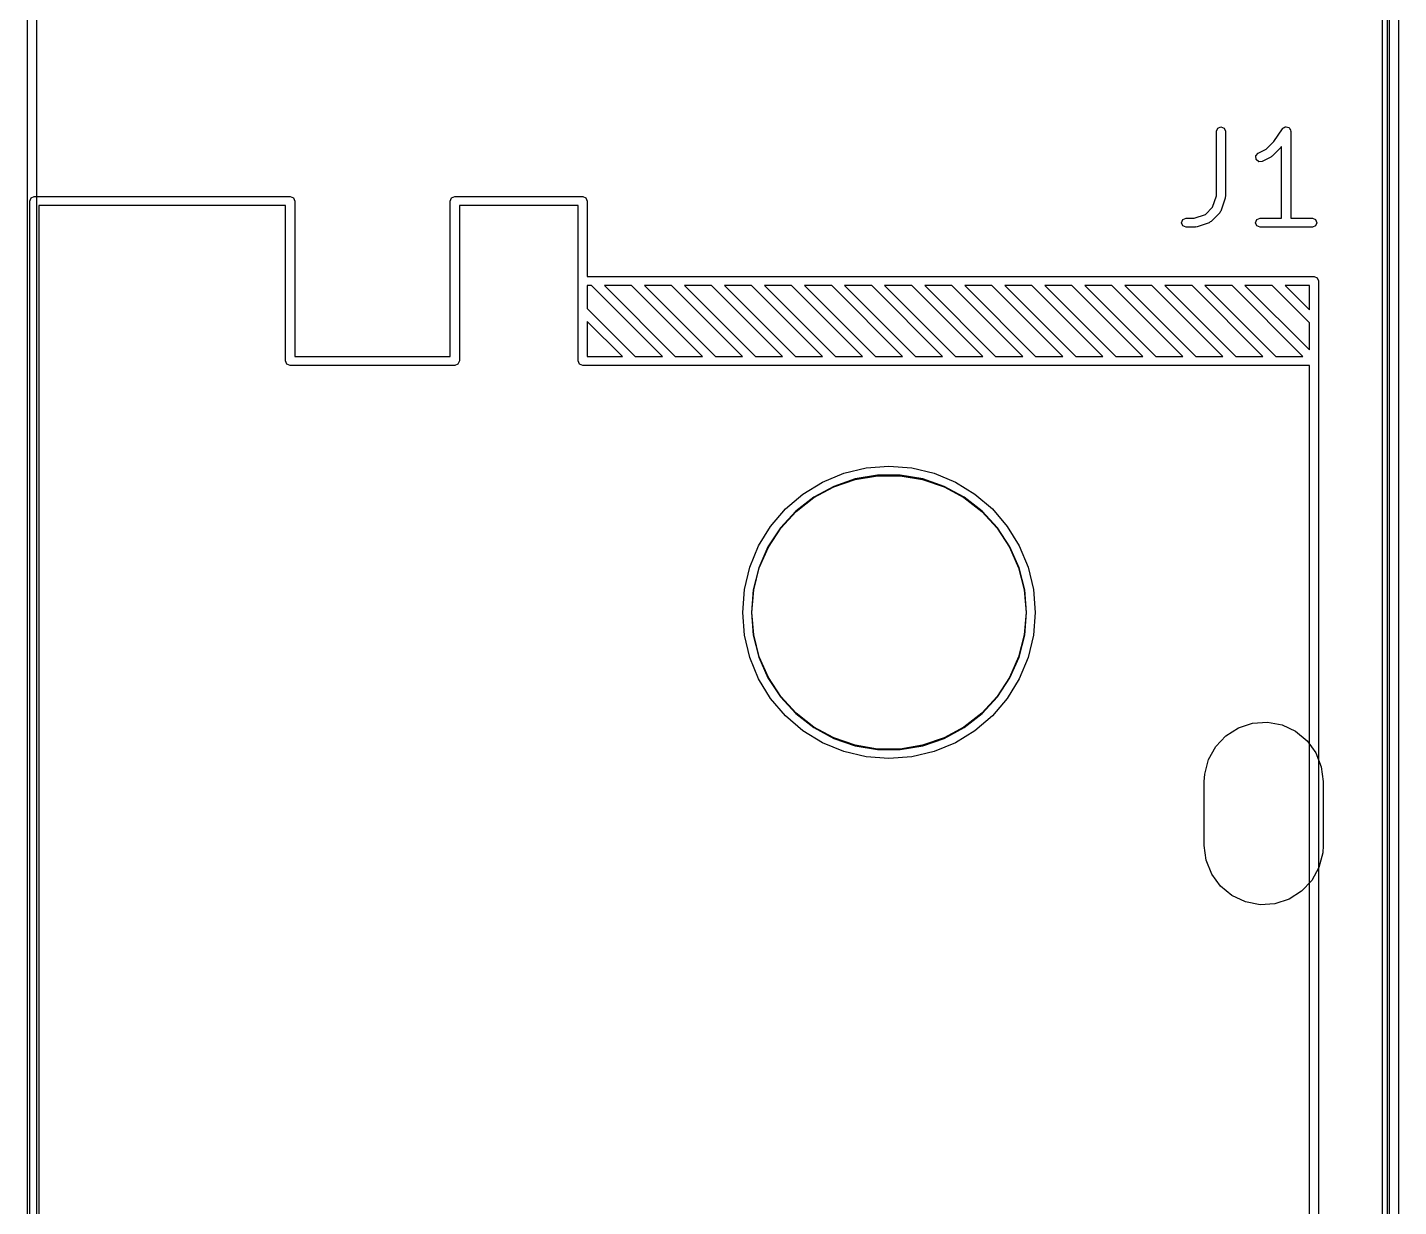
# Model space of a CAD drawing. Extents: x 107 to 207, y -142 to -86.
# Drawn here: x 106.8 to 121.8, y -114.11 to -101.21 of the extents above; entities that cross this region are included whole.
import ezdxf

# ---------------------------------------------------------------- set-up
doc = ezdxf.new("R2010")
doc.units = 0
doc.layers.add('BLACK', color=7, linetype='CONTINUOUS')

msp = doc.modelspace()

# ---------------------------------------------------------------- linework, layer by layer
at = {"layer": 'BLACK', "linetype": 'CONTINUOUS'}
for p, q in [((106.8, -138.51), (106.8, -89.71)), ((106.9, -89.71), (106.9, -138.51)), ((121.625, -136.31), (121.625, -91.91)), ((121.675, -91.935), (121.675, -136.285)), ((121.7, -136.21), (121.7, -92.01)), ((121.8, -92.06), (121.8, -136.16)), ((119.821311, -102.312064), (119.856666, -102.297419)), ((119.856666, -102.297419), (119.892021, -102.312064)), ((120.549047, -102.306492), (120.561146, -102.29839)), ((120.561146, -102.29839), (120.566196, -102.299388)), ((120.566196, -102.299388), (120.570952, -102.297419)), ((120.570952, -102.297419), (120.584401, -102.30299)), ((119.806666, -102.347419), (119.821311, -102.312064)), ((119.806666, -103.053591), (119.806666, -102.347419)), ((119.892021, -102.312064), (119.906666, -102.347419)), ((119.906666, -102.347419), (119.906666, -103.061704)), ((120.436855, -102.458424), (120.52935, -102.319684)), ((120.52935, -102.319684), (120.533627, -102.316819)), ((120.533627, -102.316819), (120.535597, -102.312064)), ((120.535597, -102.312064), (120.549047, -102.306492)), ((120.584401, -102.30299), (120.598687, -102.305816)), ((120.598687, -102.305816), (120.601552, -102.310094)), ((120.601552, -102.310094), (120.606307, -102.312064)), ((120.606307, -102.312064), (120.611878, -102.325513)), ((120.611878, -102.325513), (120.619981, -102.337613)), ((120.619981, -102.337613), (120.618982, -102.342663)), ((120.618982, -102.342663), (120.620952, -102.347419)), ((120.620952, -102.347419), (120.620952, -103.297419)), ((120.237804, -102.617322), (120.262877, -102.588412)), ((120.262877, -102.588412), (120.350859, -102.544421)), ((120.350859, -102.544421), (120.436855, -102.458424)), ((120.511069, -102.525631), (120.415831, -102.620869)), ((120.513038, -102.520876), (120.511069, -102.525631)), ((120.517317, -102.518011), (120.513038, -102.520876)), ((120.520952, -102.512558), (120.517317, -102.518011)), ((120.520952, -103.297419), (120.520952, -102.512558)), ((120.240517, -102.655494), (120.237804, -102.617322)), ((120.269427, -102.680567), (120.240517, -102.655494)), ((120.307599, -102.677854), (120.269427, -102.680567)), ((120.402836, -102.630236), (120.307599, -102.677854)), ((120.408228, -102.624018), (120.402836, -102.630236)), ((120.415831, -102.620869), (120.408228, -102.624018)), ((106.825, -103.11), (106.839645, -103.074645)), ((106.825, -125.11), (106.825, -103.11)), ((106.839645, -103.074645), (106.875, -103.06)), ((106.875, -103.06), (109.675, -103.06)), ((106.925, -103.16), (106.925, -125.06)), ((109.625, -103.16), (106.925, -103.16)), ((109.625, -104.86), (109.625, -103.16)), ((109.675, -103.06), (109.710355, -103.074645)), ((109.710355, -103.074645), (109.725, -103.11)), ((109.725, -103.11), (109.725, -104.81)), ((111.425, -103.11), (111.439645, -103.074645)), ((111.425, -104.81), (111.425, -103.11)), ((111.439645, -103.074645), (111.475, -103.06)), ((111.475, -103.06), (112.875, -103.06)), ((112.825, -103.16), (111.525, -103.16)), ((111.525, -103.16), (111.525, -104.86)), ((112.825, -104.86), (112.825, -103.16)), ((112.875, -103.06), (112.910355, -103.074645)), ((112.910355, -103.074645), (112.925, -103.11)), ((112.925, -103.11), (112.925, -103.935)), ((119.686799, -103.256098), (119.765345, -103.177552)), ((119.765345, -103.177552), (119.806666, -103.053591)), ((119.9041, -103.077516), (119.856481, -103.220372)), ((119.906666, -103.061704), (119.903516, -103.069307)), ((119.903516, -103.069307), (119.9041, -103.077516)), ((119.425714, -103.347419), (119.440359, -103.312064)), ((119.440359, -103.382774), (119.425714, -103.347419)), ((119.440359, -103.312064), (119.475714, -103.297419)), ((119.475714, -103.297419), (119.562839, -103.297419)), ((119.562839, -103.297419), (119.686799, -103.256098)), ((119.72962, -103.347234), (119.586763, -103.394853)), ((119.738411, -103.339609), (119.72962, -103.347234)), ((119.749165, -103.335155), (119.738411, -103.339609)), ((119.844403, -103.239916), (119.749165, -103.335155)), ((119.848857, -103.229162), (119.844403, -103.239916)), ((119.856481, -103.220372), (119.848857, -103.229162)), ((120.235238, -103.347419), (120.249883, -103.312064)), ((120.249883, -103.382774), (120.235238, -103.347419)), ((120.249883, -103.312064), (120.285238, -103.297419)), ((120.285238, -103.297419), (120.520952, -103.297419)), ((120.620952, -103.297419), (120.856666, -103.297419)), ((120.856666, -103.297419), (120.892021, -103.312064)), ((120.892021, -103.312064), (120.906666, -103.347419)), ((120.906666, -103.347419), (120.892021, -103.382774)), ((119.475714, -103.397419), (119.440359, -103.382774)), ((119.570952, -103.397419), (119.475714, -103.397419)), ((119.578555, -103.394269), (119.570952, -103.397419)), ((119.586763, -103.394853), (119.578555, -103.394269)), ((120.285238, -103.397419), (120.249883, -103.382774)), ((120.570952, -103.397419), (120.285238, -103.397419)), ((120.856666, -103.397419), (120.570952, -103.397419)), ((120.892021, -103.382774), (120.856666, -103.397419)), ((112.925, -103.935), (120.875, -103.935)), ((120.875, -103.935), (120.910355, -103.949645)), ((120.910355, -103.949645), (120.925, -103.985)), ((112.925, -104.035), (112.925, -104.285289)), ((112.970306, -104.035), (112.925, -104.035)), ((113.746192, -104.81), (112.970306, -104.035)), ((113.111809, -104.035), (113.887694, -104.81)), ((113.408306, -104.035), (113.111809, -104.035)), ((114.184192, -104.81), (113.408306, -104.035)), ((113.549809, -104.035), (114.325694, -104.81)), ((113.846306, -104.035), (113.549809, -104.035)), ((114.622192, -104.81), (113.846306, -104.035)), ((113.987809, -104.035), (114.763694, -104.81)), ((114.284306, -104.035), (113.987809, -104.035)), ((115.060192, -104.81), (114.284306, -104.035)), ((114.425809, -104.035), (115.201694, -104.81)), ((114.722306, -104.035), (114.425809, -104.035)), ((115.498192, -104.81), (114.722306, -104.035)), ((114.863809, -104.035), (115.639694, -104.81)), ((115.160306, -104.035), (114.863809, -104.035)), ((115.936192, -104.81), (115.160306, -104.035)), ((115.301809, -104.035), (116.077694, -104.81)), ((115.598306, -104.035), (115.301809, -104.035)), ((116.374192, -104.81), (115.598306, -104.035)), ((115.739809, -104.035), (116.515694, -104.81)), ((116.036306, -104.035), (115.739809, -104.035)), ((116.812192, -104.81), (116.036306, -104.035)), ((116.177809, -104.035), (116.953694, -104.81)), ((116.474306, -104.035), (116.177809, -104.035)), ((117.250192, -104.81), (116.474306, -104.035)), ((116.615809, -104.035), (117.391694, -104.81)), ((116.912306, -104.035), (116.615809, -104.035)), ((117.688192, -104.81), (116.912306, -104.035)), ((117.053809, -104.035), (117.829694, -104.81)), ((117.350306, -104.035), (117.053809, -104.035)), ((118.126192, -104.81), (117.350306, -104.035)), ((117.491809, -104.035), (118.267694, -104.81)), ((117.788306, -104.035), (117.491809, -104.035)), ((118.564192, -104.81), (117.788306, -104.035)), ((117.929809, -104.035), (118.705694, -104.81)), ((118.226306, -104.035), (117.929809, -104.035)), ((119.002192, -104.81), (118.226306, -104.035)), ((118.367809, -104.035), (119.143694, -104.81)), ((118.664306, -104.035), (118.367809, -104.035)), ((119.440192, -104.81), (118.664306, -104.035)), ((118.805809, -104.035), (119.581694, -104.81)), ((119.102306, -104.035), (118.805809, -104.035)), ((119.878192, -104.81), (119.102306, -104.035)), ((119.243809, -104.035), (120.019694, -104.81)), ((119.540306, -104.035), (119.243809, -104.035)), ((120.316192, -104.81), (119.540306, -104.035)), ((119.681809, -104.035), (120.457694, -104.81)), ((119.978306, -104.035), (119.681809, -104.035)), ((120.754192, -104.81), (119.978306, -104.035)), ((120.119809, -104.035), (120.825, -104.739386)), ((120.416306, -104.035), (120.119809, -104.035)), ((120.825, -104.443226), (120.416306, -104.035)), ((120.557809, -104.035), (120.825, -104.301886)), ((120.825, -104.035), (120.557809, -104.035)), ((120.825, -104.301886), (120.825, -104.035)), ((120.925, -103.985), (120.925, -104.86)), ((112.925, -104.285289), (113.449711, -104.81)), ((113.308289, -104.81), (112.925, -104.42671)), ((112.925, -104.42671), (112.925, -104.81)), ((120.825, -104.739386), (120.825, -104.443226)), ((109.725, -104.81), (111.425, -104.81)), ((112.925, -104.81), (113.308289, -104.81)), ((113.449711, -104.81), (113.746192, -104.81)), ((113.887694, -104.81), (114.184192, -104.81)), ((114.325694, -104.81), (114.622192, -104.81)), ((114.763694, -104.81), (115.060192, -104.81)), ((115.201694, -104.81), (115.498192, -104.81)), ((115.639694, -104.81), (115.936192, -104.81)), ((116.077694, -104.81), (116.374192, -104.81)), ((116.515694, -104.81), (116.812192, -104.81)), ((116.953694, -104.81), (117.250192, -104.81)), ((117.391694, -104.81), (117.688192, -104.81)), ((117.829694, -104.81), (118.126192, -104.81)), ((118.267694, -104.81), (118.564192, -104.81)), ((118.705694, -104.81), (119.002192, -104.81)), ((119.143694, -104.81), (119.440192, -104.81)), ((119.581694, -104.81), (119.878192, -104.81)), ((120.019694, -104.81), (120.316192, -104.81)), ((120.457694, -104.81), (120.754192, -104.81)), ((109.639645, -104.895355), (109.625, -104.86)), ((109.675, -104.91), (109.639645, -104.895355)), ((111.475, -104.91), (109.675, -104.91)), ((111.510355, -104.895355), (111.475, -104.91)), ((111.525, -104.86), (111.510355, -104.895355)), ((112.839645, -104.895355), (112.825, -104.86)), ((112.875, -104.91), (112.839645, -104.895355)), ((120.825, -104.91), (112.875, -104.91)), ((120.825, -123.31), (120.825, -104.91)), ((120.925, -104.86), (120.925, -123.36)), ((115.730573, -106.08831), (115.974705, -106.029699)), ((115.974705, -106.029699), (116.225, -106.01)), ((116.225, -106.01), (116.475295, -106.029699)), ((116.475295, -106.029699), (116.719427, -106.08831)), ((115.284544, -106.315573), (115.498615, -106.18439)), ((115.498615, -106.18439), (115.730573, -106.08831)), ((115.85551, -106.150916), (115.620392, -106.231632)), ((115.622457, -106.23634), (115.856772, -106.1559)), ((116.100706, -106.11), (115.85551, -106.150916)), ((115.856772, -106.1559), (116.101131, -106.115123)), ((116.349294, -106.11), (116.100706, -106.11)), ((116.101131, -106.115123), (116.348869, -106.115123)), ((116.348869, -106.115123), (116.593228, -106.1559)), ((116.59449, -106.150916), (116.349294, -106.11)), ((116.593228, -106.1559), (116.827543, -106.23634)), ((116.829608, -106.231632), (116.59449, -106.150916)), ((116.719427, -106.08831), (116.951385, -106.18439)), ((116.951385, -106.18439), (117.165456, -106.315573)), ((115.093629, -106.478629), (115.284544, -106.315573)), ((115.401766, -106.349946), (115.205596, -106.502632)), ((115.620392, -106.231632), (115.401766, -106.349946)), ((115.404578, -106.35425), (115.622457, -106.23634)), ((116.827543, -106.23634), (117.045422, -106.35425)), ((117.048234, -106.349946), (116.829608, -106.231632)), ((117.244404, -106.502632), (117.048234, -106.349946)), ((117.165456, -106.315573), (117.356371, -106.478629)), ((114.930573, -106.669544), (115.093629, -106.478629)), ((115.209078, -106.506414), (115.404578, -106.35425)), ((117.045422, -106.35425), (117.240922, -106.506414)), ((117.356371, -106.478629), (117.519427, -106.669544)), ((115.205596, -106.502632), (115.037232, -106.685523)), ((115.041289, -106.688681), (115.209078, -106.506414)), ((117.240922, -106.506414), (117.408711, -106.688681)), ((117.412768, -106.685523), (117.244404, -106.502632)), ((114.79939, -106.883615), (114.930573, -106.669544)), ((115.037232, -106.685523), (114.901268, -106.893632)), ((114.905789, -106.896079), (115.041289, -106.688681)), ((117.408711, -106.688681), (117.544211, -106.896079)), ((117.548732, -106.893632), (117.412768, -106.685523)), ((117.519427, -106.669544), (117.65061, -106.883615)), ((114.70331, -107.115573), (114.79939, -106.883615)), ((114.901268, -106.893632), (114.801412, -107.121282)), ((114.806274, -107.122951), (114.905789, -106.896079)), ((117.544211, -106.896079), (117.643726, -107.122951)), ((117.648588, -107.121282), (117.548732, -106.893632)), ((117.65061, -106.883615), (117.74669, -107.115573)), ((114.644699, -107.359705), (114.70331, -107.115573)), ((114.801412, -107.121282), (114.740387, -107.362262)), ((114.745458, -107.363108), (114.806274, -107.122951)), ((117.643726, -107.122951), (117.704542, -107.363108)), ((117.709613, -107.362262), (117.648588, -107.121282)), ((117.74669, -107.115573), (117.805301, -107.359705)), ((114.625, -107.61), (114.644699, -107.359705)), ((114.740387, -107.362262), (114.719859, -107.61)), ((114.725, -107.61), (114.745458, -107.363108)), ((117.704542, -107.363108), (117.725, -107.61)), ((117.730141, -107.61), (117.709613, -107.362262)), ((117.805301, -107.359705), (117.825, -107.61)), ((114.644699, -107.860295), (114.625, -107.61)), ((114.719859, -107.61), (114.740387, -107.857738)), ((114.745458, -107.856892), (114.725, -107.61)), ((117.725, -107.61), (117.704542, -107.856892)), ((117.709613, -107.857738), (117.730141, -107.61)), ((117.825, -107.61), (117.805301, -107.860295)), ((114.70331, -108.104427), (114.644699, -107.860295)), ((114.740387, -107.857738), (114.801412, -108.098718)), ((114.806274, -108.097049), (114.745458, -107.856892)), ((117.704542, -107.856892), (117.643726, -108.097049)), ((117.648588, -108.098718), (117.709613, -107.857738)), ((117.805301, -107.860295), (117.74669, -108.104427)), ((114.79939, -108.336385), (114.70331, -108.104427)), ((114.801412, -108.098718), (114.901268, -108.326368)), ((114.905789, -108.323921), (114.806274, -108.097049)), ((117.643726, -108.097049), (117.544211, -108.323921)), ((117.548732, -108.326368), (117.648588, -108.098718)), ((117.74669, -108.104427), (117.65061, -108.336385)), ((114.930573, -108.550456), (114.79939, -108.336385)), ((114.901268, -108.326368), (115.037232, -108.534477)), ((115.041289, -108.531319), (114.905789, -108.323921)), ((117.544211, -108.323921), (117.408711, -108.531319)), ((117.412768, -108.534477), (117.548732, -108.326368)), ((117.65061, -108.336385), (117.519427, -108.550456)), ((115.093629, -108.741371), (114.930573, -108.550456)), ((115.037232, -108.534477), (115.205596, -108.717368)), ((115.209078, -108.713586), (115.041289, -108.531319)), ((117.408711, -108.531319), (117.240922, -108.713586)), ((117.244404, -108.717368), (117.412768, -108.534477)), ((117.519427, -108.550456), (117.356371, -108.741371)), ((115.284544, -108.904427), (115.093629, -108.741371)), ((115.205596, -108.717368), (115.401766, -108.870054)), ((115.404578, -108.86575), (115.209078, -108.713586)), ((117.240922, -108.713586), (117.045422, -108.86575)), ((117.048234, -108.870054), (117.244404, -108.717368)), ((117.356371, -108.741371), (117.165456, -108.904427)), ((115.401766, -108.870054), (115.620392, -108.988368)), ((115.622457, -108.98366), (115.404578, -108.86575)), ((117.045422, -108.86575), (116.827543, -108.98366)), ((116.829608, -108.988368), (117.048234, -108.870054)), ((119.910674, -108.959166), (120.048243, -108.871862)), ((120.048243, -108.871862), (120.203202, -108.821513)), ((120.203202, -108.821513), (120.365814, -108.811283)), ((120.365814, -108.811283), (120.525861, -108.841813)), ((120.525861, -108.841813), (120.673287, -108.911187)), ((115.498615, -109.03561), (115.284544, -108.904427)), ((115.730573, -109.13169), (115.498615, -109.03561)), ((115.620392, -108.988368), (115.85551, -109.069084)), ((115.856772, -109.0641), (115.622457, -108.98366)), ((116.827543, -108.98366), (116.593228, -109.0641)), ((116.59449, -109.069084), (116.829608, -108.988368)), ((116.951385, -109.03561), (116.719427, -109.13169)), ((117.165456, -108.904427), (116.951385, -109.03561)), ((119.799139, -109.07794), (119.910674, -108.959166)), ((120.673287, -108.911187), (120.79883, -109.015044)), ((120.79883, -109.015044), (120.894599, -109.14686)), ((115.974705, -109.190301), (115.730573, -109.13169)), ((115.85551, -109.069084), (116.100706, -109.11)), ((116.101131, -109.104877), (115.856772, -109.0641)), ((116.225, -109.21), (115.974705, -109.190301)), ((116.100706, -109.11), (116.349294, -109.11)), ((116.348869, -109.104877), (116.101131, -109.104877)), ((116.475295, -109.190301), (116.225, -109.21)), ((116.593228, -109.0641), (116.348869, -109.104877)), ((116.349294, -109.11), (116.59449, -109.069084)), ((116.719427, -109.13169), (116.475295, -109.190301)), ((119.720645, -109.220719), (119.799139, -109.07794)), ((120.894599, -109.14686), (120.954579, -109.298352)), ((119.680125, -109.378533), (119.720645, -109.220719)), ((120.954579, -109.298352), (120.975, -109.46)), ((119.675, -109.46), (119.680125, -109.378533)), ((119.675, -110.16), (119.675, -109.46)), ((120.975, -109.46), (120.975, -110.16)), ((119.695421, -110.321648), (119.675, -110.16)), ((120.969875, -110.241467), (120.929355, -110.399281)), ((120.975, -110.16), (120.969875, -110.241467)), ((119.755401, -110.47314), (119.695421, -110.321648)), ((120.929355, -110.399281), (120.850861, -110.54206)), ((119.85117, -110.604956), (119.755401, -110.47314)), ((120.850861, -110.54206), (120.739326, -110.660834)), ((119.976713, -110.708813), (119.85117, -110.604956)), ((120.739326, -110.660834), (120.601757, -110.748138)), ((120.124139, -110.778187), (119.976713, -110.708813)), ((120.284186, -110.808717), (120.124139, -110.778187)), ((120.446798, -110.798487), (120.284186, -110.808717)), ((120.601757, -110.748138), (120.446798, -110.798487))]:
    msp.add_line(p, q, dxfattribs=at)

doc.saveas('drawing.dxf')
